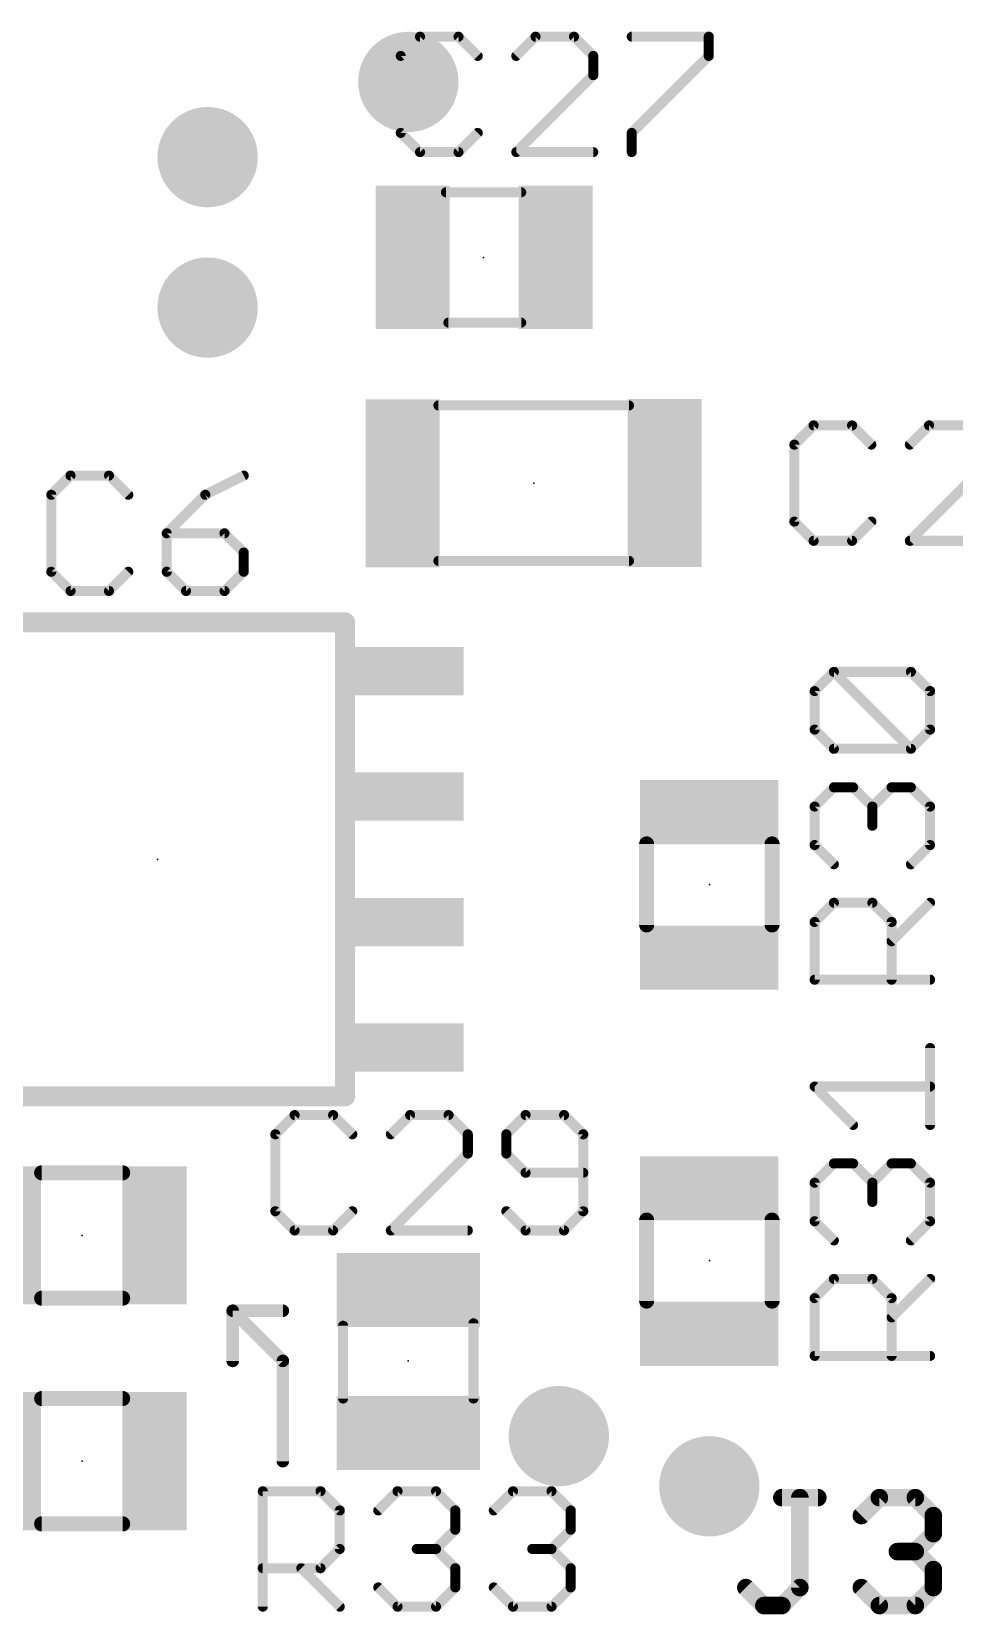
# Model space of a CAD drawing. Extents: x -10 to 136, y 0 to 101.
# Drawn here: x 57.15 to 66.49, y 17.25 to 33.27 of the extents above; entities that cross this region are included whole.
import ezdxf

# ---------------------------------------------------------------- set-up
doc = ezdxf.new("R2010")
doc.units = 0
for name, color, linetype in [('18', 92, 'CONTINUOUS'), ('21', 253, 'CONTINUOUS'), ('23', 7, 'CONTINUOUS'), ('25', 253, 'CONTINUOUS'), ('51', 253, 'CONTINUOUS')]:
    doc.layers.add(name, color=color, linetype=linetype)

# ---------------------------------------------------------------- blocks, each defined once
blk = doc.blocks.new('RECT')
blk.add_solid([(-0.5, -0.5), (0.5, -0.5), (-0.5, 0.5), (0.5, 0.5)])
blk = doc.blocks.new('ROUNDV')
at = {"const_width": 0.5}
blk.add_lwpolyline([(0, -0.25, 1), (0, 0.25, 1), (0, -0.25)], format="xyb", dxfattribs=at)

msp = doc.modelspace()

# ---------------------------------------------------------------- linework, layer by layer
at = {"layer": '21', "const_width": 0.0635}
for points in [[(59.2045, 20.3425, 1), (59.1595, 20.2975)], [(59.2138, 20.32, 1), (59.1502, 20.32)], [(59.182, 20.3517, 1), (59.182, 20.2883)], [(59.69, 20.2883, 1), (59.69, 20.3517)], [(59.1502, 19.812, 1), (59.2138, 19.812)], [(59.7218, 19.812, 1), (59.6583, 19.812)], [(59.6675, 19.7895, 1), (59.7125, 19.8345)], [(59.6583, 18.796, 1), (59.7218, 18.796)]]:
    msp.add_lwpolyline(points, format="xyb", dxfattribs=at)
at = {"layer": '21', "const_width": 0.127}
for points in [[(59.69, 19.812), (59.182, 20.32)], [(59.182, 20.32), (59.69, 20.32)], [(59.182, 20.32), (59.182, 19.812)], [(59.69, 18.796), (59.69, 19.812)]]:
    msp.add_lwpolyline(points, dxfattribs=at)
at = {"layer": '23'}
for p in [(61.722, 30.988), (62.23, 28.702), (58.42, 24.892), (64.008, 24.638), (57.658, 21.082), (64.008, 20.828), (60.96, 19.812), (57.658, 18.796)]:
    msp.add_point(p, dxfattribs=at)
at = {"layer": '25'}
for points, const_width in [([(61.0786, 33.2241), (60.8838, 33.0292)], 0.1016), ([(61.4684, 33.2241), (61.0786, 33.2241)], 0.1016), ([(61.6633, 33.0292), (61.4684, 33.2241)], 0.1016), ([(62.2479, 33.2241), (62.0531, 33.0292)], 0.1016), ([(62.6377, 33.2241), (62.2479, 33.2241)], 0.1016), ([(62.8326, 33.0292), (62.6377, 33.2241)], 0.1016), ([(63.2224, 33.2241), (64.0019, 33.2241)], 0.1016), ([(64.0019, 33.2241), (64.0019, 33.0292)], 0.1016), ([(60.8838, 33.0292), (60.8838, 32.2496)], 0.1016), ([(62.8326, 32.8343), (62.8326, 33.0292)], 0.1016), ([(64.0019, 33.0292), (63.2224, 32.2496)], 0.1016), ([(62.0531, 32.0548), (62.8326, 32.8343)], 0.1016), ([(60.8838, 32.2496), (61.0786, 32.0548)], 0.1016), ([(61.4684, 32.0548), (61.6633, 32.2496)], 0.1016), ([(63.2224, 32.2496), (63.2224, 32.0548)], 0.1016), ([(61.0786, 32.0548), (61.4684, 32.0548)], 0.1016), ([(62.8326, 32.0548), (62.0531, 32.0548)], 0.1016), ([(65.0635, 29.2871), (64.8687, 29.0922)], 0.1016), ([(65.4533, 29.2871), (65.0635, 29.2871)], 0.1016), ([(65.6482, 29.0922), (65.4533, 29.2871)], 0.1016), ([(66.2328, 29.2871), (66.038, 29.0922)], 0.1016), ([(66.6226, 29.2871), (66.2328, 29.2871)], 0.1016), ([(64.8687, 29.0922), (64.8687, 28.3126)], 0.1016), ([(66.038, 28.1178), (66.8175, 28.8973)], 0.1016), ([(57.5401, 28.7791), (57.3453, 28.5842)], 0.1016), ([(57.9299, 28.7791), (57.5401, 28.7791)], 0.1016), ([(58.1248, 28.5842), (57.9299, 28.7791)], 0.1016), ([(59.2941, 28.7791), (58.9043, 28.5842)], 0.1016), ([(57.3453, 28.5842), (57.3453, 27.8046)], 0.1016), ([(58.9043, 28.5842), (58.5146, 28.1944)], 0.1016), ([(58.5146, 28.1944), (58.5146, 27.8046)], 0.1016), ([(59.0992, 28.1944), (58.5146, 28.1944)], 0.1016), ([(59.2941, 27.9995), (59.0992, 28.1944)], 0.1016), ([(64.8687, 28.3126), (65.0635, 28.1178)], 0.1016), ([(65.4533, 28.1178), (65.6482, 28.3126)], 0.1016), ([(65.0635, 28.1178), (65.4533, 28.1178)], 0.1016), ([(66.8175, 28.1178), (66.038, 28.1178)], 0.1016), ([(59.2941, 27.8046), (59.2941, 27.9995)], 0.1016), ([(57.3453, 27.8046), (57.5401, 27.6098)], 0.1016), ([(57.9299, 27.6098), (58.1248, 27.8046)], 0.1016), ([(58.5146, 27.8046), (58.7094, 27.6098)], 0.1016), ([(59.0992, 27.6098), (59.2941, 27.8046)], 0.1016), ([(57.5401, 27.6098), (57.9299, 27.6098)], 0.1016), ([(58.7094, 27.6098), (59.0992, 27.6098)], 0.1016), ([(65.0739, 26.596), (65.2688, 26.7909)], 0.1016), ([(65.2688, 26.7909), (66.0484, 26.7909)], 0.1016), ([(66.0484, 26.0114), (65.2688, 26.7909)], 0.1016), ([(66.0484, 26.7909), (66.2432, 26.596)], 0.1016), ([(65.0739, 26.2062), (65.0739, 26.596)], 0.1016), ([(66.2432, 26.596), (66.2432, 26.2062)], 0.1016), ([(65.2688, 26.0114), (65.0739, 26.2062)], 0.1016), ([(66.2432, 26.2062), (66.0484, 26.0114)], 0.1016), ([(66.0484, 26.0114), (65.2688, 26.0114)], 0.1016), ([(65.0739, 25.4267), (65.2688, 25.6216)], 0.1016), ([(65.2688, 25.6216), (65.4637, 25.6216)], 0.1016), ([(65.4637, 25.6216), (65.6586, 25.4267)], 0.1016), ([(65.6586, 25.4267), (65.8535, 25.6216)], 0.1016), ([(65.8535, 25.6216), (66.0484, 25.6216)], 0.1016), ([(66.0484, 25.6216), (66.2432, 25.4267)], 0.1016), ([(65.0739, 25.0369), (65.0739, 25.4267)], 0.1016), ([(65.6586, 25.4267), (65.6586, 25.2318)], 0.1016), ([(66.2432, 25.4267), (66.2432, 25.0369)], 0.1016), ([(65.2688, 24.8421), (65.0739, 25.0369)], 0.1016), ([(66.2432, 25.0369), (66.0484, 24.8421)], 0.1016), ([(65.0739, 24.2574), (65.2688, 24.4523)], 0.1016), ([(65.2688, 24.4523), (65.6586, 24.4523)], 0.1016), ([(65.6586, 24.4523), (65.8535, 24.2574)], 0.1016), ([(65.8535, 24.0625), (66.2432, 24.4523)], 0.1016), ([(65.0739, 23.6728), (65.0739, 24.2574)], 0.1016), ([(65.8535, 24.2574), (65.8535, 23.6728)], 0.1016), ([(66.2432, 23.6728), (65.0739, 23.6728)], 0.1016), ([(66.2432, 22.2014), (66.2432, 22.9809)], 0.1016), ([(65.4637, 22.2014), (65.0739, 22.5911)], 0.1016), ([(65.0739, 22.5911), (66.2432, 22.5911)], 0.1016), ([(59.8086, 22.3021), (59.6138, 22.1072)], 0.1016), ([(60.1984, 22.3021), (59.8086, 22.3021)], 0.1016), ([(60.3933, 22.1072), (60.1984, 22.3021)], 0.1016), ([(60.9779, 22.3021), (60.7831, 22.1072)], 0.1016), ([(61.3677, 22.3021), (60.9779, 22.3021)], 0.1016), ([(61.5626, 22.1072), (61.3677, 22.3021)], 0.1016), ([(62.1472, 22.3021), (61.9524, 22.1072)], 0.1016), ([(62.537, 22.3021), (62.1472, 22.3021)], 0.1016), ([(62.7319, 22.1072), (62.537, 22.3021)], 0.1016), ([(59.6138, 22.1072), (59.6138, 21.3276)], 0.1016), ([(61.5626, 21.9123), (61.5626, 22.1072)], 0.1016), ([(61.9524, 22.1072), (61.9524, 21.9123)], 0.1016), ([(62.7319, 21.3276), (62.7319, 22.1072)], 0.1016), ([(60.7831, 21.1328), (61.5626, 21.9123)], 0.1016), ([(61.9524, 21.9123), (62.1472, 21.7174)], 0.1016), ([(65.0739, 21.6167), (65.2688, 21.8116)], 0.1016), ([(65.2688, 21.8116), (65.4637, 21.8116)], 0.1016), ([(65.4637, 21.8116), (65.6586, 21.6167)], 0.1016), ([(65.6586, 21.6167), (65.8535, 21.8116)], 0.1016), ([(65.8535, 21.8116), (66.0484, 21.8116)], 0.1016), ([(66.0484, 21.8116), (66.2432, 21.6167)], 0.1016), ([(62.1472, 21.7174), (62.7319, 21.7174)], 0.1016), ([(65.0739, 21.2269), (65.0739, 21.6167)], 0.1016), ([(65.6586, 21.6167), (65.6586, 21.4218)], 0.1016), ([(66.2432, 21.6167), (66.2432, 21.2269)], 0.1016), ([(59.6138, 21.3276), (59.8086, 21.1328)], 0.1016), ([(60.1984, 21.1328), (60.3933, 21.3276)], 0.1016), ([(61.9524, 21.3276), (62.1472, 21.1328)], 0.1016), ([(62.537, 21.1328), (62.7319, 21.3276)], 0.1016), ([(59.8086, 21.1328), (60.1984, 21.1328)], 0.1016), ([(61.5626, 21.1328), (60.7831, 21.1328)], 0.1016), ([(62.1472, 21.1328), (62.537, 21.1328)], 0.1016), ([(65.2688, 21.0321), (65.0739, 21.2269)], 0.1016), ([(66.2432, 21.2269), (66.0484, 21.0321)], 0.1016), ([(65.0739, 20.4474), (65.2688, 20.6423)], 0.1016), ([(65.2688, 20.6423), (65.6586, 20.6423)], 0.1016), ([(65.6586, 20.6423), (65.8535, 20.4474)], 0.1016), ([(65.8535, 20.2525), (66.2432, 20.6423)], 0.1016), ([(65.0739, 19.8628), (65.0739, 20.4474)], 0.1016), ([(65.8535, 20.4474), (65.8535, 19.8628)], 0.1016), ([(66.2432, 19.8628), (65.0739, 19.8628)], 0.1016), ([(59.4868, 17.3228), (59.4868, 18.4921)], 0.1016), ([(59.4868, 18.4921), (60.0714, 18.4921)], 0.1016), ([(60.0714, 18.4921), (60.2663, 18.2972)], 0.1016), ([(60.6561, 18.2972), (60.8509, 18.4921)], 0.1016), ([(60.8509, 18.4921), (61.2407, 18.4921)], 0.1016), ([(61.2407, 18.4921), (61.4356, 18.2972)], 0.1016), ([(61.8254, 18.2972), (62.0202, 18.4921)], 0.1016), ([(62.0202, 18.4921), (62.41, 18.4921)], 0.1016), ([(62.41, 18.4921), (62.6049, 18.2972)], 0.1016), ([(64.7421, 18.4271), (65.1065, 18.4271)], 0.1778), ([(64.9243, 17.5161), (64.9243, 18.4271)], 0.1778), ([(65.5471, 18.2449), (65.7292, 18.4271)], 0.1778), ([(65.7292, 18.4271), (66.0936, 18.4271)], 0.1778), ([(66.0936, 18.4271), (66.2758, 18.2449)], 0.1778), ([(60.2663, 18.2972), (60.2663, 17.9074)], 0.1016), ([(61.4356, 18.2972), (61.4356, 18.1023)], 0.1016), ([(62.6049, 18.2972), (62.6049, 18.1023)], 0.1016), ([(66.2758, 18.2449), (66.2758, 18.0627)], 0.1778), ([(61.4356, 18.1023), (61.2407, 17.9074)], 0.1016), ([(62.6049, 18.1023), (62.41, 17.9074)], 0.1016), ([(66.2758, 18.0627), (66.0936, 17.8805)], 0.1778), ([(60.2663, 17.9074), (60.0714, 17.7125)], 0.1016), ([(61.2407, 17.9074), (61.0458, 17.9074)], 0.1016), ([(61.2407, 17.9074), (61.4356, 17.7125)], 0.1016), ([(62.41, 17.9074), (62.2151, 17.9074)], 0.1016), ([(62.41, 17.9074), (62.6049, 17.7125)], 0.1016), ([(66.0936, 17.8805), (65.9114, 17.8805)], 0.1778), ([(66.0936, 17.8805), (66.2758, 17.6983)], 0.1778), ([(60.0714, 17.7125), (59.4868, 17.7125)], 0.1016), ([(59.8765, 17.7125), (60.2663, 17.3228)], 0.1016), ([(61.4356, 17.7125), (61.4356, 17.5176)], 0.1016), ([(62.6049, 17.7125), (62.6049, 17.5176)], 0.1016), ([(66.2758, 17.6983), (66.2758, 17.5161)], 0.1778), ([(60.8509, 17.3228), (60.6561, 17.5176)], 0.1016), ([(61.4356, 17.5176), (61.2407, 17.3228)], 0.1016), ([(62.0202, 17.3228), (61.8254, 17.5176)], 0.1016), ([(62.6049, 17.5176), (62.41, 17.3228)], 0.1016), ([(64.3778, 17.5161), (64.5599, 17.334)], 0.1778), ([(64.7421, 17.334), (64.9243, 17.5161)], 0.1778), ([(65.7292, 17.334), (65.5471, 17.5161)], 0.1778), ([(66.2758, 17.5161), (66.0936, 17.334)], 0.1778), ([(61.2407, 17.3228), (60.8509, 17.3228)], 0.1016), ([(62.41, 17.3228), (62.0202, 17.3228)], 0.1016), ([(64.5599, 17.334), (64.7421, 17.334)], 0.1778), ([(66.0936, 17.334), (65.7292, 17.334)], 0.1778)]:
    msp.add_lwpolyline(points, dxfattribs=dict(at, const_width=const_width))
for points, const_width in [([(61.0786, 33.2495, 1), (61.0786, 33.1987)], 0.0508), ([(61.0966, 33.2061, 1), (61.0606, 33.2421)], 0.0508), ([(61.4864, 33.2421, 1), (61.4504, 33.2061)], 0.0508), ([(61.4684, 33.1987, 1), (61.4684, 33.2495)], 0.0508), ([(62.2479, 33.2495, 1), (62.2479, 33.1987)], 0.0508), ([(62.2659, 33.2061, 1), (62.2299, 33.2421)], 0.0508), ([(62.6557, 33.2421, 1), (62.6197, 33.2061)], 0.0508), ([(62.6377, 33.1987, 1), (62.6377, 33.2495)], 0.0508), ([(63.2224, 33.2495, 1), (63.2224, 33.1987)], 0.0508), ([(64.0273, 33.2241, 1), (63.9765, 33.2241)], 0.0508), ([(64.0019, 33.1987, 1), (64.0019, 33.2495)], 0.0508), ([(60.8658, 33.0472, 1), (60.9018, 33.0112)], 0.0508), ([(60.9092, 33.0292, 1), (60.8584, 33.0292)], 0.0508), ([(61.6453, 33.0112, 1), (61.6813, 33.0472)], 0.0508), ([(62.0351, 33.0472, 1), (62.0711, 33.0112)], 0.0508), ([(62.858, 33.0292, 1), (62.8072, 33.0292)], 0.0508), ([(62.8146, 33.0112, 1), (62.8506, 33.0472)], 0.0508), ([(63.9765, 33.0292, 1), (64.0273, 33.0292)], 0.0508), ([(64.0199, 33.0112, 1), (63.9839, 33.0472)], 0.0508), ([(62.8506, 32.8163, 1), (62.8146, 32.8523)], 0.0508), ([(62.8072, 32.8343, 1), (62.858, 32.8343)], 0.0508), ([(60.9018, 32.2676, 1), (60.8658, 32.2316)], 0.0508), ([(60.8584, 32.2496, 1), (60.9092, 32.2496)], 0.0508), ([(61.6813, 32.2316, 1), (61.6453, 32.2676)], 0.0508), ([(63.2044, 32.2676, 1), (63.2404, 32.2316)], 0.0508), ([(63.2478, 32.2496, 1), (63.197, 32.2496)], 0.0508), ([(61.0786, 32.0802, 1), (61.0786, 32.0294)], 0.0508), ([(61.0606, 32.0368, 1), (61.0966, 32.0728)], 0.0508), ([(61.4504, 32.0728, 1), (61.4864, 32.0368)], 0.0508), ([(61.4684, 32.0294, 1), (61.4684, 32.0802)], 0.0508), ([(62.0351, 32.0728, 1), (62.0711, 32.0368)], 0.0508), ([(62.0531, 32.0802, 1), (62.0531, 32.0294)], 0.0508), ([(62.8326, 32.0294, 1), (62.8326, 32.0802)], 0.0508), ([(63.197, 32.0548, 1), (63.2478, 32.0548)], 0.0508), ([(65.0635, 29.3125, 1), (65.0635, 29.2617)], 0.0508), ([(65.0815, 29.2691, 1), (65.0455, 29.3051)], 0.0508), ([(65.4713, 29.3051, 1), (65.4353, 29.2691)], 0.0508), ([(65.4533, 29.2617, 1), (65.4533, 29.3125)], 0.0508), ([(66.2328, 29.3125, 1), (66.2328, 29.2617)], 0.0508), ([(66.2508, 29.2691, 1), (66.2148, 29.3051)], 0.0508), ([(64.8507, 29.1102, 1), (64.8867, 29.0742)], 0.0508), ([(64.8941, 29.0922, 1), (64.8433, 29.0922)], 0.0508), ([(65.6302, 29.0742, 1), (65.6662, 29.1102)], 0.0508), ([(66.02, 29.1102, 1), (66.056, 29.0742)], 0.0508), ([(57.5401, 28.8045, 1), (57.5401, 28.7537)], 0.0508), ([(57.5581, 28.7611, 1), (57.5221, 28.7971)], 0.0508), ([(57.9479, 28.7971, 1), (57.9119, 28.7611)], 0.0508), ([(57.9299, 28.7537, 1), (57.9299, 28.8045)], 0.0508), ([(59.3055, 28.7564, 1), (59.2827, 28.8018)], 0.0508), ([(57.3273, 28.6022, 1), (57.3633, 28.5662)], 0.0508), ([(57.3707, 28.5842, 1), (57.3199, 28.5842)], 0.0508), ([(58.1068, 28.5662, 1), (58.1428, 28.6022)], 0.0508), ([(58.8929, 28.6069, 1), (58.9157, 28.5615)], 0.0508), ([(58.9223, 28.5662, 1), (58.8863, 28.6022)], 0.0508), ([(58.4966, 28.2124, 1), (58.5326, 28.1764)], 0.0508), ([(58.54, 28.1944, 1), (58.4892, 28.1944)], 0.0508), ([(58.5146, 28.2198, 1), (58.5146, 28.169)], 0.0508), ([(59.1172, 28.2124, 1), (59.0812, 28.1764)], 0.0508), ([(59.0992, 28.169, 1), (59.0992, 28.2198)], 0.0508), ([(64.8867, 28.3306, 1), (64.8507, 28.2946)], 0.0508), ([(64.8433, 28.3126, 1), (64.8941, 28.3126)], 0.0508), ([(65.6662, 28.2946, 1), (65.6302, 28.3306)], 0.0508), ([(65.0635, 28.1432, 1), (65.0635, 28.0924)], 0.0508), ([(65.0455, 28.0998, 1), (65.0815, 28.1358)], 0.0508), ([(65.4353, 28.1358, 1), (65.4713, 28.0998)], 0.0508), ([(65.4533, 28.0924, 1), (65.4533, 28.1432)], 0.0508), ([(66.02, 28.1358, 1), (66.056, 28.0998)], 0.0508), ([(66.038, 28.1432, 1), (66.038, 28.0924)], 0.0508), ([(59.3195, 27.9995, 1), (59.2687, 27.9995)], 0.0508), ([(59.2761, 27.9815, 1), (59.3121, 28.0175)], 0.0508), ([(57.3633, 27.8226, 1), (57.3273, 27.7866)], 0.0508), ([(57.3199, 27.8046, 1), (57.3707, 27.8046)], 0.0508), ([(58.1428, 27.7866, 1), (58.1068, 27.8226)], 0.0508), ([(58.5326, 27.8226, 1), (58.4966, 27.7866)], 0.0508), ([(58.4892, 27.8046, 1), (58.54, 27.8046)], 0.0508), ([(59.2687, 27.8046, 1), (59.3195, 27.8046)], 0.0508), ([(59.3121, 27.7866, 1), (59.2761, 27.8226)], 0.0508), ([(57.5401, 27.6352, 1), (57.5401, 27.5844)], 0.0508), ([(57.5221, 27.5918, 1), (57.5581, 27.6278)], 0.0508), ([(57.9119, 27.6278, 1), (57.9479, 27.5918)], 0.0508), ([(57.9299, 27.5844, 1), (57.9299, 27.6352)], 0.0508), ([(58.7094, 27.6352, 1), (58.7094, 27.5844)], 0.0508), ([(58.6914, 27.5918, 1), (58.7274, 27.6278)], 0.0508), ([(59.0812, 27.6278, 1), (59.1172, 27.5918)], 0.0508), ([(59.0992, 27.5844, 1), (59.0992, 27.6352)], 0.0508), ([(65.2868, 26.8089, 1), (65.2508, 26.7729)], 0.0508), ([(65.2688, 26.8163, 1), (65.2688, 26.7655)], 0.0508), ([(65.2868, 26.7729, 1), (65.2508, 26.8089)], 0.0508), ([(66.0664, 26.8089, 1), (66.0304, 26.7729)], 0.0508), ([(66.0484, 26.7655, 1), (66.0484, 26.8163)], 0.0508), ([(65.0559, 26.614, 1), (65.0919, 26.578)], 0.0508), ([(65.0993, 26.596, 1), (65.0485, 26.596)], 0.0508), ([(66.2686, 26.596, 1), (66.2178, 26.596)], 0.0508), ([(66.2252, 26.578, 1), (66.2612, 26.614)], 0.0508), ([(65.0919, 26.2242, 1), (65.0559, 26.1882)], 0.0508), ([(65.0485, 26.2062, 1), (65.0993, 26.2062)], 0.0508), ([(66.2178, 26.2062, 1), (66.2686, 26.2062)], 0.0508), ([(66.2612, 26.1882, 1), (66.2252, 26.2242)], 0.0508), ([(65.2688, 26.0368, 1), (65.2688, 25.986)], 0.0508), ([(65.2508, 25.9934, 1), (65.2868, 26.0294)], 0.0508), ([(66.0304, 26.0294, 1), (66.0664, 25.9934)], 0.0508), ([(66.0304, 25.9934, 1), (66.0664, 26.0294)], 0.0508), ([(66.0484, 25.986, 1), (66.0484, 26.0368)], 0.0508), ([(65.2688, 25.647, 1), (65.2688, 25.5962)], 0.0508), ([(65.2868, 25.6036, 1), (65.2508, 25.6396)], 0.0508), ([(65.4817, 25.6396, 1), (65.4457, 25.6036)], 0.0508), ([(65.4637, 25.5962, 1), (65.4637, 25.647)], 0.0508), ([(65.8535, 25.647, 1), (65.8535, 25.5962)], 0.0508), ([(65.8715, 25.6036, 1), (65.8355, 25.6396)], 0.0508), ([(66.0664, 25.6396, 1), (66.0304, 25.6036)], 0.0508), ([(66.0484, 25.5962, 1), (66.0484, 25.647)], 0.0508), ([(65.0559, 25.4447, 1), (65.0919, 25.4087)], 0.0508), ([(65.0993, 25.4267, 1), (65.0485, 25.4267)], 0.0508), ([(65.6406, 25.4447, 1), (65.6766, 25.4087)], 0.0508), ([(65.684, 25.4267, 1), (65.6332, 25.4267)], 0.0508), ([(65.6406, 25.4087, 1), (65.6766, 25.4447)], 0.0508), ([(66.2686, 25.4267, 1), (66.2178, 25.4267)], 0.0508), ([(66.2252, 25.4087, 1), (66.2612, 25.4447)], 0.0508), ([(65.6332, 25.2318, 1), (65.684, 25.2318)], 0.0508), ([(65.0919, 25.0549, 1), (65.0559, 25.0189)], 0.0508), ([(65.0485, 25.0369, 1), (65.0993, 25.0369)], 0.0508), ([(66.2178, 25.0369, 1), (66.2686, 25.0369)], 0.0508), ([(66.2612, 25.0189, 1), (66.2252, 25.0549)], 0.0508), ([(65.2508, 24.8241, 1), (65.2868, 24.8601)], 0.0508), ([(66.0304, 24.8601, 1), (66.0664, 24.8241)], 0.0508), ([(65.2688, 24.4777, 1), (65.2688, 24.4269)], 0.0508), ([(65.2868, 24.4343, 1), (65.2508, 24.4703)], 0.0508), ([(65.6766, 24.4703, 1), (65.6406, 24.4343)], 0.0508), ([(65.6586, 24.4269, 1), (65.6586, 24.4777)], 0.0508), ([(66.2612, 24.4343, 1), (66.2252, 24.4703)], 0.0508), ([(65.0559, 24.2754, 1), (65.0919, 24.2394)], 0.0508), ([(65.0993, 24.2574, 1), (65.0485, 24.2574)], 0.0508), ([(65.8789, 24.2574, 1), (65.8281, 24.2574)], 0.0508), ([(65.8355, 24.2394, 1), (65.8715, 24.2754)], 0.0508), ([(65.8355, 24.0805, 1), (65.8715, 24.0445)], 0.0508), ([(65.0739, 23.6982, 1), (65.0739, 23.6474)], 0.0508), ([(65.0485, 23.6728, 1), (65.0993, 23.6728)], 0.0508), ([(65.8281, 23.6728, 1), (65.8789, 23.6728)], 0.0508), ([(66.2432, 23.6474, 1), (66.2432, 23.6982)], 0.0508), ([(66.2686, 22.9809, 1), (66.2178, 22.9809)], 0.0508), ([(65.0919, 22.6091, 1), (65.0559, 22.5731)], 0.0508), ([(65.0739, 22.6165, 1), (65.0739, 22.5657)], 0.0508), ([(66.2432, 22.5657, 1), (66.2432, 22.6165)], 0.0508), ([(59.8086, 22.3275, 1), (59.8086, 22.2767)], 0.0508), ([(59.8266, 22.2841, 1), (59.7906, 22.3201)], 0.0508), ([(60.2164, 22.3201, 1), (60.1804, 22.2841)], 0.0508), ([(60.1984, 22.2767, 1), (60.1984, 22.3275)], 0.0508), ([(60.9779, 22.3275, 1), (60.9779, 22.2767)], 0.0508), ([(60.9959, 22.2841, 1), (60.9599, 22.3201)], 0.0508), ([(61.3857, 22.3201, 1), (61.3497, 22.2841)], 0.0508), ([(61.3677, 22.2767, 1), (61.3677, 22.3275)], 0.0508), ([(62.1472, 22.3275, 1), (62.1472, 22.2767)], 0.0508), ([(62.1652, 22.2841, 1), (62.1292, 22.3201)], 0.0508), ([(62.555, 22.3201, 1), (62.519, 22.2841)], 0.0508), ([(62.537, 22.2767, 1), (62.537, 22.3275)], 0.0508), ([(59.5958, 22.1252, 1), (59.6318, 22.0892)], 0.0508), ([(59.6392, 22.1072, 1), (59.5884, 22.1072)], 0.0508), ([(60.3753, 22.0892, 1), (60.4113, 22.1252)], 0.0508), ([(60.7651, 22.1252, 1), (60.8011, 22.0892)], 0.0508), ([(61.588, 22.1072, 1), (61.5372, 22.1072)], 0.0508), ([(61.5446, 22.0892, 1), (61.5806, 22.1252)], 0.0508), ([(61.9344, 22.1252, 1), (61.9704, 22.0892)], 0.0508), ([(61.9778, 22.1072, 1), (61.927, 22.1072)], 0.0508), ([(62.7573, 22.1072, 1), (62.7065, 22.1072)], 0.0508), ([(62.7139, 22.0892, 1), (62.7499, 22.1252)], 0.0508), ([(65.4457, 22.1834, 1), (65.4817, 22.2194)], 0.0508), ([(66.2178, 22.2014, 1), (66.2686, 22.2014)], 0.0508), ([(61.5806, 21.8943, 1), (61.5446, 21.9303)], 0.0508), ([(61.9704, 21.9303, 1), (61.9344, 21.8943)], 0.0508), ([(61.5372, 21.9123, 1), (61.588, 21.9123)], 0.0508), ([(61.927, 21.9123, 1), (61.9778, 21.9123)], 0.0508), ([(65.2688, 21.837, 1), (65.2688, 21.7862)], 0.0508), ([(65.2868, 21.7936, 1), (65.2508, 21.8296)], 0.0508), ([(65.4817, 21.8296, 1), (65.4457, 21.7936)], 0.0508), ([(65.4637, 21.7862, 1), (65.4637, 21.837)], 0.0508), ([(65.8535, 21.837, 1), (65.8535, 21.7862)], 0.0508), ([(65.8715, 21.7936, 1), (65.8355, 21.8296)], 0.0508), ([(66.0664, 21.8296, 1), (66.0304, 21.7936)], 0.0508), ([(66.0484, 21.7862, 1), (66.0484, 21.837)], 0.0508), ([(62.1472, 21.7428, 1), (62.1472, 21.692)], 0.0508), ([(62.1292, 21.6994, 1), (62.1652, 21.7354)], 0.0508), ([(62.7319, 21.692, 1), (62.7319, 21.7428)], 0.0508), ([(65.0559, 21.6347, 1), (65.0919, 21.5987)], 0.0508), ([(65.0993, 21.6167, 1), (65.0485, 21.6167)], 0.0508), ([(65.6406, 21.6347, 1), (65.6766, 21.5987)], 0.0508), ([(65.684, 21.6167, 1), (65.6332, 21.6167)], 0.0508), ([(65.6406, 21.5987, 1), (65.6766, 21.6347)], 0.0508), ([(66.2686, 21.6167, 1), (66.2178, 21.6167)], 0.0508), ([(66.2252, 21.5987, 1), (66.2612, 21.6347)], 0.0508), ([(59.6318, 21.3456, 1), (59.5958, 21.3096)], 0.0508), ([(59.5884, 21.3276, 1), (59.6392, 21.3276)], 0.0508), ([(60.4113, 21.3096, 1), (60.3753, 21.3456)], 0.0508), ([(61.9704, 21.3456, 1), (61.9344, 21.3096)], 0.0508), ([(62.7065, 21.3276, 1), (62.7573, 21.3276)], 0.0508), ([(62.7499, 21.3096, 1), (62.7139, 21.3456)], 0.0508), ([(65.6332, 21.4218, 1), (65.684, 21.4218)], 0.0508), ([(59.8086, 21.1582, 1), (59.8086, 21.1074)], 0.0508), ([(59.7906, 21.1148, 1), (59.8266, 21.1508)], 0.0508), ([(60.1804, 21.1508, 1), (60.2164, 21.1148)], 0.0508), ([(60.1984, 21.1074, 1), (60.1984, 21.1582)], 0.0508), ([(60.7651, 21.1508, 1), (60.8011, 21.1148)], 0.0508), ([(60.7831, 21.1582, 1), (60.7831, 21.1074)], 0.0508), ([(61.5626, 21.1074, 1), (61.5626, 21.1582)], 0.0508), ([(62.1472, 21.1582, 1), (62.1472, 21.1074)], 0.0508), ([(62.1292, 21.1148, 1), (62.1652, 21.1508)], 0.0508), ([(62.519, 21.1508, 1), (62.555, 21.1148)], 0.0508), ([(62.537, 21.1074, 1), (62.537, 21.1582)], 0.0508), ([(65.0919, 21.2449, 1), (65.0559, 21.2089)], 0.0508), ([(65.0485, 21.2269, 1), (65.0993, 21.2269)], 0.0508), ([(66.2178, 21.2269, 1), (66.2686, 21.2269)], 0.0508), ([(66.2612, 21.2089, 1), (66.2252, 21.2449)], 0.0508), ([(65.2508, 21.0141, 1), (65.2868, 21.0501)], 0.0508), ([(66.0304, 21.0501, 1), (66.0664, 21.0141)], 0.0508), ([(65.2688, 20.6677, 1), (65.2688, 20.6169)], 0.0508), ([(65.2868, 20.6243, 1), (65.2508, 20.6603)], 0.0508), ([(65.6766, 20.6603, 1), (65.6406, 20.6243)], 0.0508), ([(65.6586, 20.6169, 1), (65.6586, 20.6677)], 0.0508), ([(66.2612, 20.6243, 1), (66.2252, 20.6603)], 0.0508), ([(65.0559, 20.4654, 1), (65.0919, 20.4294)], 0.0508), ([(65.0993, 20.4474, 1), (65.0485, 20.4474)], 0.0508), ([(65.8789, 20.4474, 1), (65.8281, 20.4474)], 0.0508), ([(65.8355, 20.4294, 1), (65.8715, 20.4654)], 0.0508), ([(65.8355, 20.2705, 1), (65.8715, 20.2345)], 0.0508), ([(65.0739, 19.8882, 1), (65.0739, 19.8374)], 0.0508), ([(65.0485, 19.8628, 1), (65.0993, 19.8628)], 0.0508), ([(65.8281, 19.8628, 1), (65.8789, 19.8628)], 0.0508), ([(66.2432, 19.8374, 1), (66.2432, 19.8882)], 0.0508), ([(59.5122, 18.4921, 1), (59.4614, 18.4921)], 0.0508), ([(59.4868, 18.5175, 1), (59.4868, 18.4667)], 0.0508), ([(60.0894, 18.5101, 1), (60.0534, 18.4741)], 0.0508), ([(60.0714, 18.4667, 1), (60.0714, 18.5175)], 0.0508), ([(60.8509, 18.5175, 1), (60.8509, 18.4667)], 0.0508), ([(60.8689, 18.4741, 1), (60.8329, 18.5101)], 0.0508), ([(61.2587, 18.5101, 1), (61.2227, 18.4741)], 0.0508), ([(61.2407, 18.4667, 1), (61.2407, 18.5175)], 0.0508), ([(62.0202, 18.5175, 1), (62.0202, 18.4667)], 0.0508), ([(62.0382, 18.4741, 1), (62.0022, 18.5101)], 0.0508), ([(62.428, 18.5101, 1), (62.392, 18.4741)], 0.0508), ([(62.41, 18.4667, 1), (62.41, 18.5175)], 0.0508), ([(64.7421, 18.4716, 1), (64.7421, 18.3826)], 0.0889), ([(64.9688, 18.4271, 1), (64.8799, 18.4271)], 0.0889), ([(65.1065, 18.3826, 1), (65.1065, 18.4716)], 0.0889), ([(65.7292, 18.4716, 1), (65.7292, 18.3826)], 0.0889), ([(65.7606, 18.3957, 1), (65.6978, 18.4585)], 0.0889), ([(66.125, 18.4585, 1), (66.0622, 18.3957)], 0.0889), ([(66.0936, 18.3826, 1), (66.0936, 18.4716)], 0.0889), ([(60.2917, 18.2972, 1), (60.2409, 18.2972)], 0.0508), ([(60.2483, 18.2792, 1), (60.2843, 18.3152)], 0.0508), ([(60.6381, 18.3152, 1), (60.6741, 18.2792)], 0.0508), ([(61.461, 18.2972, 1), (61.4102, 18.2972)], 0.0508), ([(61.4176, 18.2792, 1), (61.4536, 18.3152)], 0.0508), ([(61.8074, 18.3152, 1), (61.8434, 18.2792)], 0.0508), ([(62.6303, 18.2972, 1), (62.5795, 18.2972)], 0.0508), ([(62.5869, 18.2792, 1), (62.6229, 18.3152)], 0.0508), ([(65.5157, 18.2763, 1), (65.5785, 18.2135)], 0.0889), ([(66.3203, 18.2449, 1), (66.2314, 18.2449)], 0.0889), ([(66.2444, 18.2135, 1), (66.3072, 18.2763)], 0.0889), ([(61.4102, 18.1023, 1), (61.461, 18.1023)], 0.0508), ([(61.4536, 18.0843, 1), (61.4176, 18.1203)], 0.0508), ([(62.5795, 18.1023, 1), (62.6303, 18.1023)], 0.0508), ([(62.6229, 18.0843, 1), (62.5869, 18.1203)], 0.0508), ([(66.3072, 18.0313, 1), (66.2444, 18.0941)], 0.0889), ([(60.2843, 17.8894, 1), (60.2483, 17.9254)], 0.0508), ([(61.0458, 17.9328, 1), (61.0458, 17.882)], 0.0508), ([(61.2587, 17.9254, 1), (61.2227, 17.8894)], 0.0508), ([(61.2407, 17.882, 1), (61.2407, 17.9328)], 0.0508), ([(62.2151, 17.9328, 1), (62.2151, 17.882)], 0.0508), ([(62.428, 17.9254, 1), (62.392, 17.8894)], 0.0508), ([(62.41, 17.882, 1), (62.41, 17.9328)], 0.0508), ([(65.9114, 17.925, 1), (65.9114, 17.8361)], 0.0889), ([(66.125, 17.9119, 1), (66.0622, 17.8491)], 0.0889), ([(66.0622, 17.9119, 1), (66.125, 17.8491)], 0.0889), ([(66.0936, 17.8361, 1), (66.0936, 17.925)], 0.0889), ([(66.2314, 18.0627, 1), (66.3203, 18.0627)], 0.0889), ([(60.2409, 17.9074, 1), (60.2917, 17.9074)], 0.0508), ([(61.2227, 17.9254, 1), (61.2587, 17.8894)], 0.0508), ([(62.392, 17.9254, 1), (62.428, 17.8894)], 0.0508), ([(59.4868, 17.7379, 1), (59.4868, 17.6871)], 0.0508), ([(59.8945, 17.7305, 1), (59.8585, 17.6945)], 0.0508), ([(60.0534, 17.7305, 1), (60.0894, 17.6945)], 0.0508), ([(60.0714, 17.6871, 1), (60.0714, 17.7379)], 0.0508), ([(61.461, 17.7125, 1), (61.4102, 17.7125)], 0.0508), ([(61.4176, 17.6945, 1), (61.4536, 17.7305)], 0.0508), ([(62.6303, 17.7125, 1), (62.5795, 17.7125)], 0.0508), ([(62.5869, 17.6945, 1), (62.6229, 17.7305)], 0.0508), ([(66.3203, 17.6983, 1), (66.2314, 17.6983)], 0.0889), ([(66.2444, 17.6669, 1), (66.3072, 17.7297)], 0.0889), ([(60.6741, 17.5356, 1), (60.6381, 17.4996)], 0.0508), ([(61.4102, 17.5176, 1), (61.461, 17.5176)], 0.0508), ([(61.4536, 17.4996, 1), (61.4176, 17.5356)], 0.0508), ([(61.8434, 17.5356, 1), (61.8074, 17.4996)], 0.0508), ([(62.5795, 17.5176, 1), (62.6303, 17.5176)], 0.0508), ([(62.6229, 17.4996, 1), (62.5869, 17.5356)], 0.0508), ([(64.4092, 17.5475, 1), (64.3464, 17.4847)], 0.0889), ([(64.8799, 17.5161, 1), (64.9688, 17.5161)], 0.0889), ([(64.9557, 17.4847, 1), (64.8929, 17.5475)], 0.0889), ([(65.5785, 17.5475, 1), (65.5157, 17.4847)], 0.0889), ([(66.2314, 17.5161, 1), (66.3203, 17.5161)], 0.0889), ([(66.3072, 17.4847, 1), (66.2444, 17.5475)], 0.0889), ([(59.4614, 17.3228, 1), (59.5122, 17.3228)], 0.0508), ([(60.2483, 17.3048, 1), (60.2843, 17.3408)], 0.0508), ([(60.8509, 17.3482, 1), (60.8509, 17.2974)], 0.0508), ([(60.8329, 17.3048, 1), (60.8689, 17.3408)], 0.0508), ([(61.2227, 17.3408, 1), (61.2587, 17.3048)], 0.0508), ([(61.2407, 17.2974, 1), (61.2407, 17.3482)], 0.0508), ([(62.0202, 17.3482, 1), (62.0202, 17.2974)], 0.0508), ([(62.0022, 17.3048, 1), (62.0382, 17.3408)], 0.0508), ([(62.392, 17.3408, 1), (62.428, 17.3048)], 0.0508), ([(62.41, 17.2974, 1), (62.41, 17.3482)], 0.0508), ([(64.5599, 17.3785, 1), (64.5599, 17.2895)], 0.0889), ([(64.5285, 17.3026, 1), (64.5913, 17.3654)], 0.0889), ([(64.7107, 17.3654, 1), (64.7735, 17.3026)], 0.0889), ([(64.7421, 17.2895, 1), (64.7421, 17.3785)], 0.0889), ([(65.7292, 17.3785, 1), (65.7292, 17.2895)], 0.0889), ([(65.6978, 17.3026, 1), (65.7606, 17.3654)], 0.0889), ([(66.0622, 17.3654, 1), (66.125, 17.3026)], 0.0889), ([(66.0936, 17.2895, 1), (66.0936, 17.3785)], 0.0889)]:
    msp.add_lwpolyline(points, format="xyb", dxfattribs=dict(at, const_width=const_width))
at = {"layer": '51'}
for points, const_width in [([(61.341, 31.648), (62.103, 31.648)], 0.1016), ([(61.366, 30.328), (62.103, 30.328)], 0.1016), ([(63.195, 29.489), (61.265, 29.489)], 0.1016), ([(63.195, 27.915), (61.265, 27.915)], 0.1016), ([(57.02, 27.292), (60.32, 27.292)], 0.2032), ([(60.32, 27.292), (60.32, 22.492)], 0.2032), ([(63.373, 24.228), (63.373, 25.048)], 0.1524), ([(64.643, 24.228), (64.643, 25.048)], 0.1524), ([(60.32, 22.492), (57.02, 22.492)], 0.2032), ([(57.248, 21.717), (58.068, 21.717)], 0.1524), ([(63.373, 20.418), (63.373, 21.238)], 0.1524), ([(64.643, 20.418), (64.643, 21.238)], 0.1524), ([(57.248, 20.447), (58.068, 20.447)], 0.1524), ([(60.3, 20.168), (60.3, 19.431)], 0.1016), ([(61.62, 20.193), (61.62, 19.431)], 0.1016), ([(57.248, 19.431), (58.068, 19.431)], 0.1524), ([(57.248, 18.161), (58.068, 18.161)], 0.1524)]:
    msp.add_lwpolyline(points, dxfattribs=dict(at, const_width=const_width))
for points, const_width in [([(61.341, 31.6734, 1), (61.341, 31.6226)], 0.0508), ([(62.103, 31.6226, 1), (62.103, 31.6734)], 0.0508), ([(61.366, 30.3534, 1), (61.366, 30.3026)], 0.0508), ([(62.103, 30.3026, 1), (62.103, 30.3534)], 0.0508), ([(61.265, 29.5144, 1), (61.265, 29.4636)], 0.0508), ([(63.195, 29.4636, 1), (63.195, 29.5144)], 0.0508), ([(61.265, 27.9404, 1), (61.265, 27.8896)], 0.0508), ([(63.195, 27.8896, 1), (63.195, 27.9404)], 0.0508), ([(60.3708, 27.292, 1), (60.2692, 27.292)], 0.1016), ([(60.32, 27.2412, 1), (60.32, 27.3428)], 0.1016), ([(63.4111, 25.048, 1), (63.3349, 25.048)], 0.0762), ([(64.6811, 25.048, 1), (64.6049, 25.048)], 0.0762), ([(63.3349, 24.228, 1), (63.4111, 24.228)], 0.0762), ([(64.6049, 24.228, 1), (64.6811, 24.228)], 0.0762), ([(60.2692, 22.492, 1), (60.3708, 22.492)], 0.1016), ([(60.32, 22.4412, 1), (60.32, 22.5428)], 0.1016), ([(57.248, 21.7551, 1), (57.248, 21.6789)], 0.0762), ([(58.068, 21.6789, 1), (58.068, 21.7551)], 0.0762), ([(63.4111, 21.238, 1), (63.3349, 21.238)], 0.0762), ([(64.6811, 21.238, 1), (64.6049, 21.238)], 0.0762), ([(57.248, 20.4851, 1), (57.248, 20.4089)], 0.0762), ([(58.068, 20.4089, 1), (58.068, 20.4851)], 0.0762), ([(63.3349, 20.418, 1), (63.4111, 20.418)], 0.0762), ([(64.6049, 20.418, 1), (64.6811, 20.418)], 0.0762), ([(60.3254, 20.168, 1), (60.2746, 20.168)], 0.0508), ([(61.6454, 20.193, 1), (61.5946, 20.193)], 0.0508), ([(57.248, 19.4691, 1), (57.248, 19.3929)], 0.0762), ([(58.068, 19.3929, 1), (58.068, 19.4691)], 0.0762), ([(60.2746, 19.431, 1), (60.3254, 19.431)], 0.0508), ([(61.5946, 19.431, 1), (61.6454, 19.431)], 0.0508), ([(57.248, 18.1991, 1), (57.248, 18.1229)], 0.0762), ([(58.068, 18.1229, 1), (58.068, 18.1991)], 0.0762)]:
    msp.add_lwpolyline(points, format="xyb", dxfattribs=dict(at, const_width=const_width))

# ---------------------------------------------------------------- block references
at = {"layer": '18', "xscale": 1.016, "yscale": 1.016}
for p in [(60.96, 32.766), (58.928, 32.004), (58.928, 30.48), (62.484, 19.05), (64.008, 18.542)]:
    msp.add_blockref('ROUNDV', p, dxfattribs=at)
at = {"layer": '51'}
for p, xscale, yscale in [((61.0048, 30.9891), 0.7501, 1.4501), ((62.4526, 30.9891), 0.7501, 1.4501), ((56.9162, 21.0835), 0.65, 1.4), ((58.3894, 21.0835), 0.65, 1.4), ((56.9162, 18.7975), 0.65, 1.4), ((58.3894, 18.7975), 0.65, 1.4)]:
    msp.add_blockref('RECT', p, dxfattribs=dict(at, xscale=xscale, yscale=yscale))
for p, xscale, yscale, rotation in [((60.9033, 28.7011), 0.7501, 1.7, 180), ((63.5566, 28.7029), 0.7501, 1.7, 180), ((60.97, 26.797), 0.49, 1.1, 270), ((60.97, 25.527), 0.49, 1.1, 270), ((64.0065, 25.3694), 0.65, 1.4, 90), ((60.97, 24.257), 0.49, 1.1, 270), ((64.0065, 23.8962), 0.65, 1.4, 90), ((60.97, 22.987), 0.49, 1.1, 270), ((64.0065, 21.5594), 0.65, 1.4, 90), ((60.961, 20.5291), 0.7501, 1.4501, 270), ((64.0065, 20.0862), 0.65, 1.4, 90), ((60.9611, 19.0814), 0.7501, 1.4501, 270)]:
    msp.add_blockref('RECT', p, dxfattribs=dict(at, xscale=xscale, yscale=yscale, rotation=rotation))

doc.saveas('drawing.dxf')
